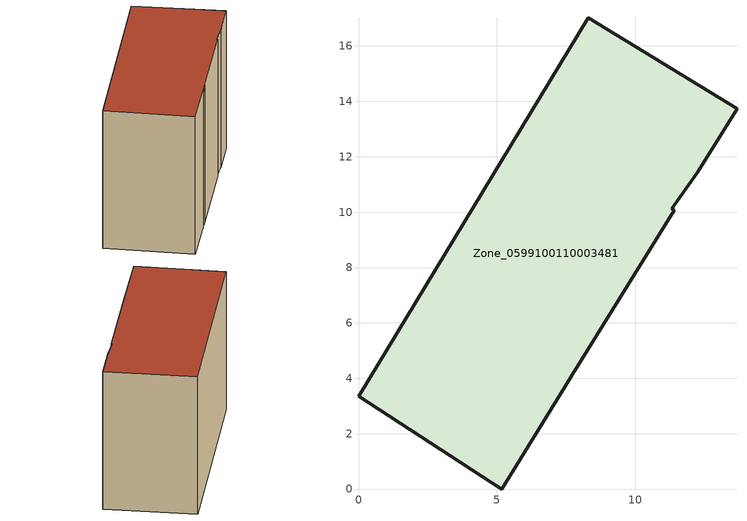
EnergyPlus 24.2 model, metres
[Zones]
Zone_0599100110003481
 floor ground (C_G): 7.46,3.71 5.16,0 0,3.35 8.29,17.01 13.67,13.73 12.24,11.42 11.32,10.12 11.4,10.07 7.72,4.13 z0
 wall outside (C_F): 5.16,0 7.46,3.71 7.72,4.13 11.4,10.07 11.32,10.12 12.24,11.42 13.67,13.73 8.29,17.01 0,3.35 5.16,0 z0:10.02
 roof outside (C_R): 11.32,10.12 12.24,11.42 13.67,13.73 8.29,17.01 0,3.35 5.16,0 7.46,3.71 7.72,4.13 11.4,10.07 z10.02
[BUILDING]
Pand.0599100110003481: North Axis=0; Terrain=City; Loads Convergence Tolerance Value=0.04; Temperature Convergence Tolerance Value=0.4; Solar Distribution=FullExterior; Maximum Number of Warmup Days=25; Minimum Number of Warmup Days=1
[Site:Location]
Rotterdam.The.Hague.AP_ZH_NLD Design_Conditions: Latitude=51.96; Longitude=4.45; Time Zone=1; Elevation=-4.5
[SITE:GROUNDTEMPERATURE:BUILDINGSURFACE]
18, 18, 18, 18, 18, 18, 18, 18, 18, 18, 18, 18
[MATERIAL] Thermal Absorptance=0.9; Solar Absorptance=0.7; Visible Absorptance=0.7
Name | Roughness | Thickness | Conductivity | Density | Specific Heat
G.TC.2015-2018 | MediumSmooth | 0.15 | 0.0428571 | 540 | 1210
F.TC.2015-2018 | Rough | 0.3 | 0.0666667 | 1920 | 840
R.TC.2015-2018 | MediumRough | 0.2 | 0.0333333 | 1500 | 1000
[CONSTRUCTION]
C_G: G.TC.2015-2018
C_F: F.TC.2015-2018
C_R: R.TC.2015-2018
[ZONE]
Zone_0599100110003481: Type=1; Multiplier=1; Ceiling Height=Autocalculate; Volume=Autocalculate; Floor Area=autocalculate; Part of Total Floor Area=Yes
[ZONEINFILTRATION:DESIGNFLOWRATE]
Infil_Zone_0599100110003481: Zone or ZoneList or Space or SpaceList=Zone_0599100110003481; Schedule=AlwaysOn; Design Flow Rate Calculation Method=Flow/Area; Flow Rate per Floor Area=0.0015; Constant Term Coefficient=1; Temperature Term Coefficient=0; Velocity Term Coefficient=0; Velocity Squared Term Coefficient=0
[HVACTEMPLATE:ZONE:IDEALLOADSAIRSYSTEM]
Zone_0599100110003481: Maximum Heating Supply Air Temperature=50; Minimum Cooling Supply Air Temperature=13; Maximum Heating Supply Air Humidity Ratio=0.0156; Minimum Cooling Supply Air Humidity Ratio=0.0077; Heating Limit=NoLimit; Cooling Limit=NoLimit; Dehumidification Control Type=ConstantSensibleHeatRatio; Cooling Sensible Heat Ratio=0.7; Dehumidification Setpoint=60; Humidification Control Type=None; Humidification Setpoint=30; Outdoor Air Method=None; Outdoor Air Flow Rate per Person=0.00944; Outdoor Air Flow Rate per Zone Floor Area=0; Outdoor Air Flow Rate per Zone=0; Demand Controlled Ventilation Type=None; Outdoor Air Economizer Type=NoEconomizer; Heat Recovery Type=None; Sensible Heat Recovery Effectiveness=0.7; Latent Heat Recovery Effectiveness=0.65
[ZONECONTROL:THERMOSTAT]
ThermostatControl_Zone_0599100110003481: Zone or ZoneList=Zone_0599100110003481; Control Type Schedule=DualSetpointControlType; Control 1=Thermostat_Zone_0599100110003481; Temperature Difference Between Cutout And Setpoint=0
[THERMOSTATSETPOINT:DUALSETPOINT]
Thermostat_Zone_0599100110003481: Heating Setpoint Temperature Schedule=HeatingSetpoint_Zone_0599100110003481; Cooling Setpoint Temperature Schedule=CoolingSetpoint_Zone_0599100110003481
[SCHEDULE:COMPACT]
HeatingSetpoint_Zone_0599100110003481: Through: 12/31, For: AllDays, Until: 24:00, 21
CoolingSetpoint_Zone_0599100110003481: Through: 12/31, For: AllDays, Until: 24:00, 24
DualSetpointControlType: Through: 12/31, For: AllDays, Until: 24:00, 4
AlwaysOn: Through: 12/31, For: AllDays, Until: 24:00, 1
